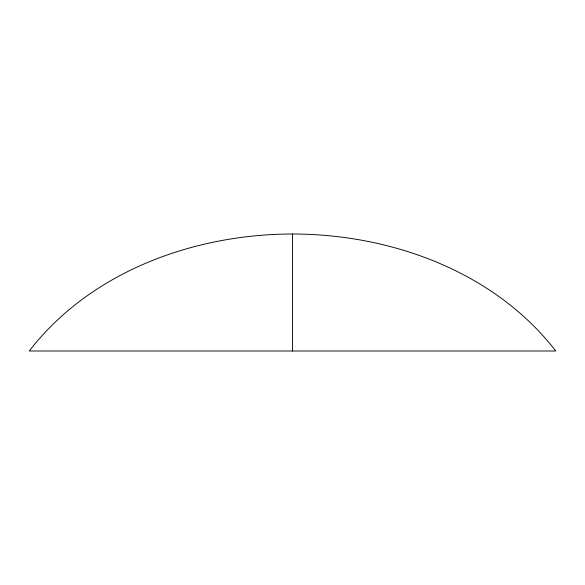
<?xml version="1.0" encoding="UTF-8"?>
<svg xmlns="http://www.w3.org/2000/svg" width="585" height="585" viewBox="0 0 585 585"><rect width="100%" height="100%" fill="white"/><g stroke="black" fill="none" stroke-linecap="round" stroke-linejoin="round"><path stroke-width="0.88" d="M292.5 234C194.132 234.11 90.785 271.396 29.25 351L555.75 351C494.215 271.396 390.868 234.11 292.5 234L292.5 351"/></g></svg>
